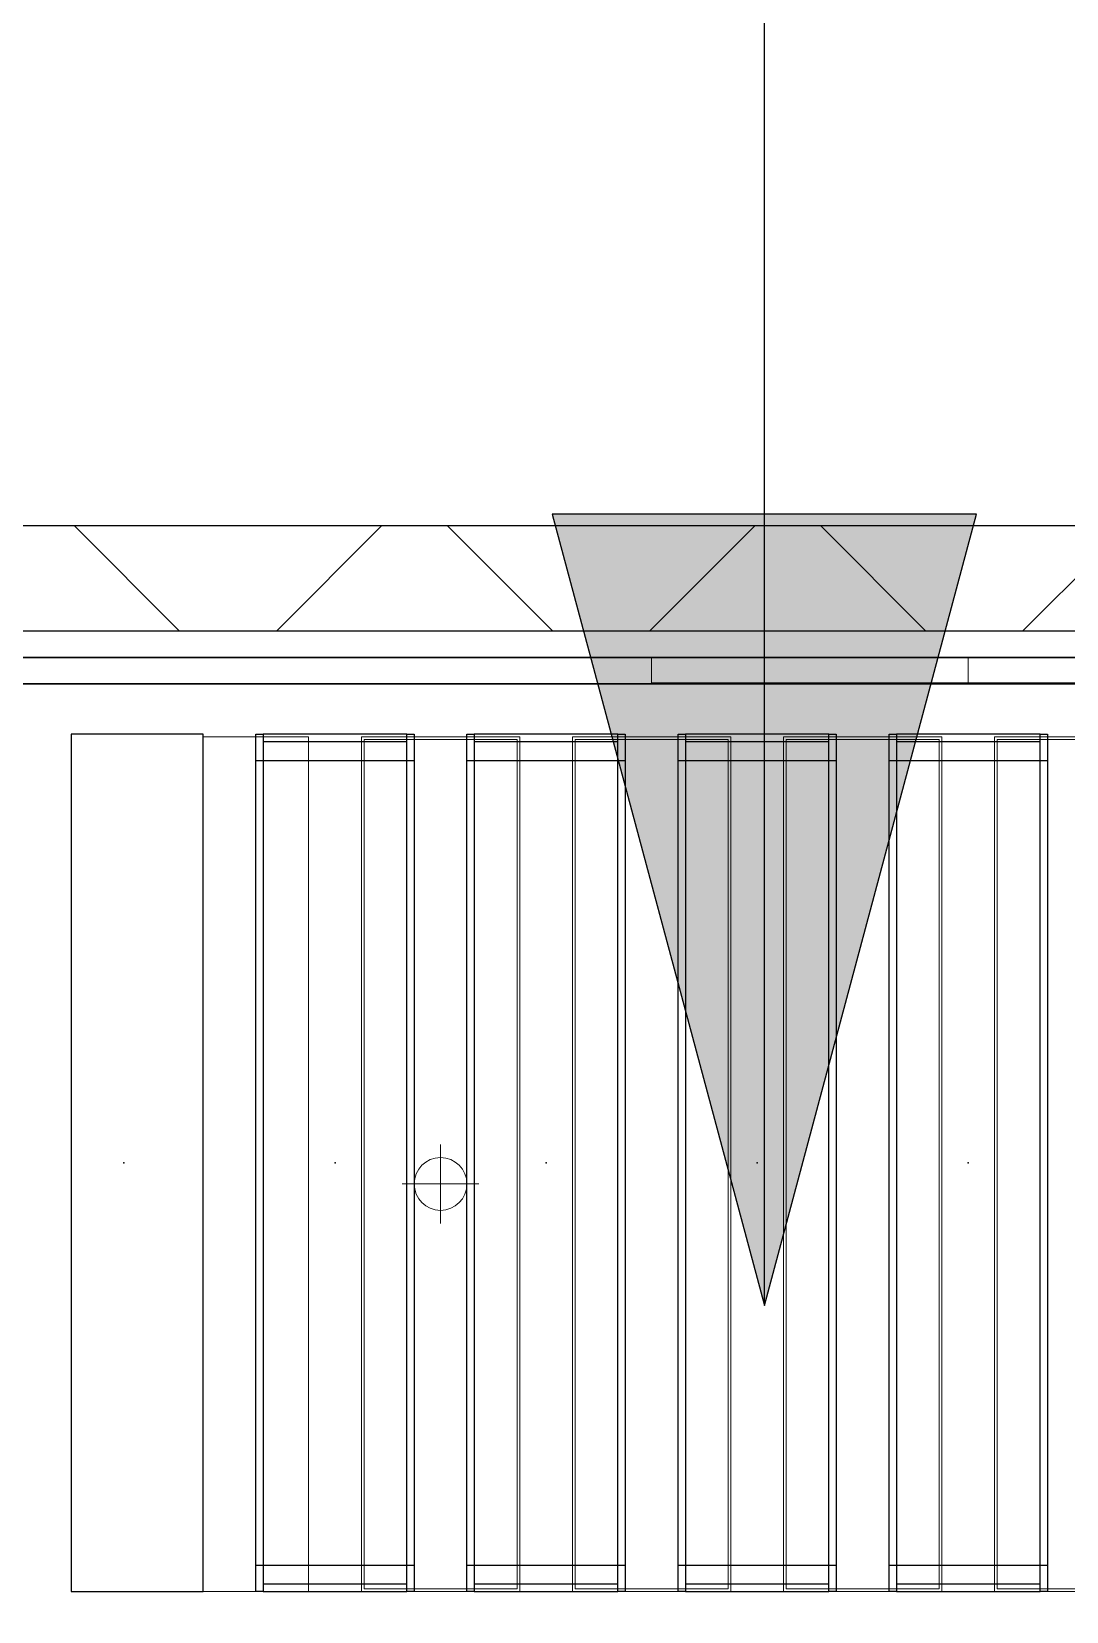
# Model space of a CAD drawing. Header units: millimetres. Extents: x 813027 to 1148939, y -931049 to -10.
# Drawn here: x 904365 to 906326, y -109598 to -106604 of the extents above; entities that cross this region are included whole.
import ezdxf

# ---------------------------------------------------------------- set-up
doc = ezdxf.new("R2010")
doc.units = ezdxf.units.MM
doc.layers.add('000 - WIPEOUT', color=250, linetype='Continuous')
doc.layers.add('A11_ALU.SOLID SHEET', color=7, linetype='Continuous')
for name, color, linetype, lineweight in [('A-ANNO-NOTE', 3, 'Continuous', 25), ('A-CLNG', 2, 'Continuous', 9), ('A-DETL-GENF', 2, 'Continuous', 9), ('A-GLAZ-CURT', 2, 'Continuous', 9), ('A-WALL-PATT', 1, 'Continuous', 25), ('E-LITE-EQPM', 2, 'Continuous', 9), ('I-WALL-E', 2, 'Continuous', 25), ('WALL-A', 3, 'Continuous', 25)]:
    doc.layers.add(name, color=color, linetype=linetype, lineweight=lineweight)

# ---------------------------------------------------------------- blocks, each defined once
blk = doc.blocks.new('LGF_DL_SAA_LowPower_DL1a - LGF_DL_SAA_LowPower_DL1a-10661083-4160 - LOWER PLATFORM LEVEL - REFLECTED CEILING GENERAL PLAN')
at = {"layer": 'A-DETL-GENF'}
for p, q in [((0, 75), (0, -75)), ((72.5, 0), (-72.5, 0))]:
    blk.add_line(p, q, dxfattribs=at)
blk.add_circle((0, 0), 50, dxfattribs=at)
blk = doc.blocks.new('DPA_CP_Metal Ceiling Panel - Vertical Panel with Gap-23421451-4160 - LOWER PLATFORM LEVEL - REFLECTED CEILING GENERAL PLAN')
at = {"layer": 'A-GLAZ-CURT'}
for p, q in [((914196.3, -107941.8), (914196.3, -109561.8)), ((914496.3, -107941.8), (914196.3, -107941.8)), ((914196.3, -109561.8), (914196.3, -107941.8)), ((914196.3, -107941.8), (914496.3, -107941.8)), ((914196.3, -107941.8), (914196.3, -109561.8)), ((914496.3, -107941.8), (914196.3, -107941.8)), ((914496.3, -107941.8), (914196.3, -107941.8)), ((914196.3, -107941.8), (914196.3, -109561.8)), ((914196.3, -109561.8), (914196.3, -107941.8)), ((914196.3, -107941.8), (914496.3, -107941.8)), ((914201.3, -109556.8), (914201.3, -107946.8)), ((914491.3, -107946.8), (914201.3, -107946.8)), ((914491.3, -107946.8), (914491.3, -109556.8)), ((914496.3, -107941.8), (914496.3, -109561.8)), ((914496.3, -107941.8), (914496.3, -109561.8)), ((914496.3, -109561.8), (914496.3, -107941.8)), ((914496.3, -109561.8), (914496.3, -107941.8)), ((914496.3, -107941.8), (914496.3, -109561.8)), ((914496.3, -109561.8), (914196.3, -109561.8)), ((914496.3, -109561.8), (914196.3, -109561.8)), ((914196.3, -109561.8), (914496.3, -109561.8)), ((914196.3, -109561.8), (914496.3, -109561.8)), ((914496.3, -109561.8), (914196.3, -109561.8)), ((914491.3, -109556.8), (914201.3, -109556.8))]:
    blk.add_line(p, q, dxfattribs=at)
blk = doc.blocks.new('PPLS-PP21_Custom Tile Pattern - Custom Tile Pattern-22523433-4160 - LOWER PLATFORM LEVEL - REFLECTED CEILING GENERAL PLAN')
at = {"layer": 'A-GLAZ-CURT'}
for p, q in [((-300, 50), (300, 50)), ((-300, 2), (-300, 50)), ((300, 50), (300, 2)), ((300, 2), (-300, 2)), ((-300, 0), (-300, 2)), ((-300, 2), (-230.4, 2)), ((-230.4, 0), (-300, 0)), ((-230.4, 2), (-230.4, 0)), ((-230.2, 2), (-230.2, 0)), ((-230.2, 0), (-229.3, 0)), ((-229.3, 2), (-229.3, 0)), ((-229.3, 0), (-228.1, 0)), ((-228.1, 2), (-228.1, 0)), ((-228.1, 0), (-223.3, 0)), ((-223.3, 2), (-223.3, 0)), ((-223.3, 0), (-218.9, 0)), ((-222.5, 2), (-222.5, 0)), ((-222.5, 0), (-218, 0)), ((-218.9, 2), (-218.9, 0)), ((-218.9, 0), (-214.8, 0)), ((-218, 2), (-218, 0)), ((-218, 0), (-213.4, 0)), ((-217.4, 2), (-217.4, 0)), ((-214.8, 2), (-214.8, 0)), ((-214.8, 0), (-211, 0)), ((-213.4, 2), (-213.4, 0)), ((-213.4, 0), (-208.9, 0)), ((-212.7, 2), (-212.7, 0)), ((-211, 2), (-211, 0)), ((-211, 0), (-207.6, 0)), ((-208.9, 2), (-208.9, 0)), ((-208.9, 0), (-204.6, 0)), ((-208.3, 2), (-208.3, 0)), ((-207.6, 2), (-207.6, 0)), ((-207.6, 0), (-206, 0)), ((-206, 0), (-206, 2)), ((-206, 2), (-201.5, 2)), ((-201.5, 0), (-206, 0)), ((-204.6, 2), (-204.6, 0)), ((-204.6, 0), (-200.6, 0)), ((-204.3, 2), (-204.3, 0)), ((-201.5, 2), (-201.5, 0)), ((-200.6, 2), (-200.6, 0)), ((-200.6, 0), (-197, 0)), ((-197, 2), (-197, 0)), ((-197, 0), (-193.8, 0)), ((-193.8, 2), (-193.8, 0)), ((-193.8, 0), (-191.2, 0)), ((-191.2, 2), (-191.2, 0)), ((-191.2, 0), (-189.2, 0)), ((-189.2, 2), (-189.2, 0)), ((-189.2, 0), (-187.9, 0)), ((-187.9, 2), (-187.9, 0)), ((-187.9, 0), (-187.3, 0)), ((-187.4, 2), (-187.4, 0)), ((-187.4, 0), (-186.4, 0)), ((-187.3, 2), (-187.3, 0)), ((-186.4, 2), (-186.4, 0)), ((-186.4, 0), (-185.3, 0)), ((-185.3, 2), (-185.3, 0)), ((-185.3, 0), (-184.2, 0)), ((-184.2, 2), (-184.2, 0)), ((-184.2, 0), (-183, 0)), ((-183, 2), (-183, 0)), ((-183, 0), (-181.7, 0)), ((-181.7, 2), (-181.7, 0)), ((-181.7, 0), (-180.5, 0)), ((-180.5, 2), (-180.5, 0)), ((-180.5, 0), (-179.1, 0)), ((-179.1, 2), (-179.1, 0)), ((-179.1, 0), (-177.8, 0)), ((-177.8, 2), (-177.8, 0)), ((-177.8, 0), (-176.4, 0)), ((-176.4, 2), (-176.4, 0)), ((-176.4, 0), (-175, 0)), ((-175, 2), (-175, 0)), ((-175, 0), (-173.5, 0)), ((-173.5, 2), (-173.5, 0)), ((-173.5, 0), (-172.1, 0)), ((-172.1, 2), (-172.1, 0)), ((-172.1, 0), (-171, 0)), ((-171, 0), (-171, 2)), ((-171, 0), (-170.4, 0)), ((-170.4, 0), (-170.4, 2)), ((-170.4, 2), (-156.5, 2)), ((-156.5, 0), (-170.4, 0)), ((-156.5, 2), (-156.5, 0)), ((-156.5, 0), (-156.2, 0)), ((-156.2, 2), (-156.2, 0)), ((-156.2, 0), (-155.6, 0)), ((-155.6, 2), (-155.6, 0)), ((-155.6, 0), (-154.8, 0)), ((-154.8, 2), (-154.8, 0)), ((-154.8, 0), (-153.8, 0)), ((-153.8, 2), (-153.8, 0)), ((-153.8, 0), (-152.6, 0)), ((-152.6, 2), (-152.6, 0)), ((-152.6, 0), (-151.2, 0)), ((-151.2, 2), (-151.2, 0)), ((-151.2, 0), (-149.6, 0)), ((-149.6, 2), (-149.6, 0)), ((-149.6, 0), (-147.8, 0)), ((-147.8, 2), (-147.8, 0)), ((-147.8, 0), (-145.8, 0)), ((-145.8, 2), (-145.8, 0)), ((-145.8, 0), (-143.7, 0)), ((-143.7, 2), (-143.7, 0)), ((-143.7, 0), (-141.4, 0)), ((-141.4, 2), (-141.4, 0)), ((-141.4, 0), (-138.9, 0)), ((-138.9, 2), (-138.9, 0)), ((-138.9, 0), (-137.9, 0)), ((-137.9, 2), (-137.9, 0)), ((-137.9, 0), (-136.9, 0)), ((-136.9, 2), (-136.9, 0)), ((-136.9, 0), (-136.1, 0)), ((-136.1, 2), (-136.1, 0)), ((-136.1, 0), (-135.3, 0)), ((-135.3, 2), (-135.3, 0)), ((-135.3, 0), (-134.7, 0)), ((-134.7, 2), (-134.7, 0)), ((-134.7, 0), (-134.2, 0)), ((-134.2, 2), (-134.2, 0)), ((-134.2, 0), (-133.8, 0)), ((-133.8, 2), (-133.8, 0)), ((-133.8, 0), (-133.5, 0)), ((-133.5, 2), (-133.5, 0)), ((-133.5, 2), (-133.5, 0)), ((-133.5, 0), (-133.3, 0)), ((-133.5, 0), (-131.1, 0)), ((-133.3, 2), (-133.3, 0)), ((-133.3, 2), (-133.3, 0)), ((-133.3, 0), (-133.2, 0)), ((-133.2, 2), (-133.2, 0)), ((-131.1, 2), (-131.1, 0)), ((-131.1, 0), (-128.4, 0)), ((-128.4, 2), (-128.4, 0)), ((-128.4, 0), (-125.6, 0)), ((-125.6, 2), (-125.6, 0)), ((-125.6, 0), (-122.7, 0)), ((-122.7, 2), (-122.7, 0)), ((-122.7, 0), (-119.6, 0)), ((-119.6, 2), (-119.6, 0)), ((-119.6, 0), (-116.3, 0)), ((-116.3, 2), (-116.3, 0)), ((-116.3, 0), (-113, 0)), ((-113, 2), (-113, 0)), ((-113, 0), (-109.5, 0)), ((-109.5, 2), (-109.5, 0)), ((-109.5, 0), (-106, 0)), ((-107.3, 0), (-107.3, 2)), ((-107.3, 2), (-74.5, 2)), ((-74.5, 0), (-107.3, 0)), ((-107, 2), (-107, 0)), ((-106, 2), (-106, 0)), ((-106, 0), (-102.4, 0)), ((-104.1, 2), (-104.1, 0)), ((-102.4, 2), (-102.4, 0)), ((-102.4, 0), (-98.7, 0)), ((-101.2, 2), (-101.2, 0)), ((-98.7, 2), (-98.7, 0)), ((-98.7, 0), (-95, 0)), ((-98.1, 2), (-98.1, 0)), ((-95.7, 2), (-95.7, 0)), ((-95, 2), (-95, 0)), ((-95, 0), (-91.9, 0)), ((-93.2, 2), (-93.2, 0)), ((-91.9, 2), (-91.9, 0)), ((-91.9, 0), (-88.9, 0)), ((-90.5, 2), (-90.5, 0)), ((-88.9, 2), (-88.9, 0)), ((-88.9, 0), (-85.9, 0)), ((-87.7, 2), (-87.7, 0)), ((-85.9, 2), (-85.9, 0)), ((-85.9, 0), (-82.9, 0)), ((-84.9, 2), (-84.9, 0)), ((-82.9, 2), (-82.9, 0)), ((-82.9, 0), (-79.9, 0)), ((-81.9, 2), (-81.9, 0)), ((-79.9, 2), (-79.9, 0)), ((-79.9, 0), (-77.1, 0)), ((-78.9, 2), (-78.9, 0)), ((-77.1, 2), (-77.1, 0)), ((-77.1, 0), (-74.4, 0)), ((-75.8, 2), (-75.8, 0)), ((-74.5, 2), (-74.5, 0)), ((-74.4, 2), (-74.4, 0)), ((-74.4, 0), (-71.8, 0)), ((-72.7, 2), (-72.7, 0)), ((-71.8, 2), (-71.8, 0)), ((-71.8, 0), (-69.4, 0)), ((-69.6, 2), (-69.6, 0)), ((-69.4, 2), (-69.4, 0)), ((-69.4, 0), (-67.2, 0)), ((-67.2, 2), (-67.2, 0)), ((-67.2, 0), (-65.2, 0)), ((-66.5, 2), (-66.5, 0)), ((-65.2, 2), (-65.2, 0)), ((-65.2, 0), (-63.4, 0)), ((-63.4, 2), (-63.4, 0)), ((-35.5, 2), (-35.5, 0)), ((-32.3, 0), (-32.3, 2)), ((-32.3, 2), (-22.8, 2)), ((-22.8, 0), (-32.3, 0)), ((-22.8, 2), (-22.8, 0)), ((-10, 0), (10, 0)), ((10, 0), (-10, 0)), ((-9, 0), (-9, 2)), ((-9, 2), (9, 2)), ((9, 0), (-9, 0)), ((9, 2), (9, 0)), ((22.8, 0), (22.8, 2)), ((22.8, 2), (32.3, 2)), ((32.3, 0), (22.8, 0)), ((32.3, 2), (32.3, 0)), ((35.5, 2), (35.5, 0)), ((63.4, 2), (63.4, 0)), ((63.4, 0), (65.2, 0)), ((65.2, 2), (65.2, 0)), ((65.2, 0), (67.2, 0)), ((66.5, 2), (66.5, 0)), ((67.2, 2), (67.2, 0)), ((67.2, 0), (69.4, 0)), ((69.4, 2), (69.4, 0)), ((69.4, 0), (71.8, 0)), ((69.6, 2), (69.6, 0)), ((71.8, 2), (71.8, 0)), ((71.8, 0), (74.4, 0)), ((72.7, 2), (72.7, 0)), ((74.4, 2), (74.4, 0)), ((74.4, 0), (77.1, 0)), ((74.5, 0), (74.5, 2)), ((74.5, 2), (107.3, 2)), ((107.3, 0), (74.5, 0)), ((75.8, 2), (75.8, 0)), ((77.1, 2), (77.1, 0)), ((77.1, 0), (79.9, 0)), ((78.9, 2), (78.9, 0)), ((79.9, 2), (79.9, 0)), ((79.9, 0), (82.9, 0)), ((81.9, 2), (81.9, 0)), ((82.9, 2), (82.9, 0)), ((82.9, 0), (85.9, 0)), ((84.9, 2), (84.9, 0)), ((85.9, 2), (85.9, 0)), ((85.9, 0), (88.9, 0)), ((87.7, 2), (87.7, 0)), ((88.9, 2), (88.9, 0)), ((88.9, 0), (91.9, 0)), ((90.5, 2), (90.5, 0)), ((91.9, 2), (91.9, 0)), ((91.9, 0), (95, 0)), ((93.2, 2), (93.2, 0)), ((95, 2), (95, 0)), ((95, 0), (98.7, 0)), ((95.7, 2), (95.7, 0)), ((98.1, 2), (98.1, 0)), ((98.7, 2), (98.7, 0)), ((98.7, 0), (102.4, 0)), ((101.2, 2), (101.2, 0)), ((102.4, 2), (102.4, 0)), ((102.4, 0), (106, 0)), ((104.1, 2), (104.1, 0)), ((106, 2), (106, 0)), ((106, 0), (109.5, 0)), ((107, 2), (107, 0)), ((107.3, 2), (107.3, 0)), ((109.5, 2), (109.5, 0)), ((109.5, 0), (113, 0)), ((113, 2), (113, 0)), ((113, 0), (116.3, 0)), ((116.3, 2), (116.3, 0)), ((116.3, 0), (119.6, 0)), ((119.6, 2), (119.6, 0)), ((119.6, 0), (122.7, 0)), ((122.7, 2), (122.7, 0)), ((122.7, 0), (125.6, 0)), ((125.6, 2), (125.6, 0)), ((125.6, 0), (128.4, 0)), ((128.4, 2), (128.4, 0)), ((128.4, 0), (131.1, 0)), ((131.1, 2), (131.1, 0)), ((131.1, 0), (133.5, 0)), ((133.2, 2), (133.2, 0)), ((133.2, 0), (133.3, 0)), ((133.3, 2), (133.3, 0)), ((133.3, 2), (133.3, 0)), ((133.3, 0), (133.5, 0)), ((133.5, 2), (133.5, 0)), ((133.5, 2), (133.5, 0)), ((133.5, 0), (133.8, 0)), ((133.8, 2), (133.8, 0)), ((133.8, 0), (134.2, 0)), ((134.2, 2), (134.2, 0)), ((134.2, 0), (134.7, 0)), ((134.7, 2), (134.7, 0)), ((134.7, 0), (135.3, 0)), ((135.3, 2), (135.3, 0)), ((135.3, 0), (136.1, 0)), ((136.1, 2), (136.1, 0)), ((136.1, 0), (136.9, 0)), ((136.9, 2), (136.9, 0)), ((136.9, 0), (137.9, 0)), ((137.9, 2), (137.9, 0)), ((137.9, 0), (138.9, 0)), ((138.9, 2), (138.9, 0)), ((138.9, 0), (141.4, 0)), ((141.4, 2), (141.4, 0)), ((141.4, 0), (143.7, 0)), ((143.7, 2), (143.7, 0)), ((143.7, 0), (145.8, 0)), ((145.8, 2), (145.8, 0)), ((145.8, 0), (147.8, 0)), ((147.8, 2), (147.8, 0)), ((147.8, 0), (149.6, 0)), ((149.6, 2), (149.6, 0)), ((149.6, 0), (151.2, 0)), ((151.2, 2), (151.2, 0)), ((151.2, 0), (152.6, 0)), ((152.6, 2), (152.6, 0)), ((152.6, 0), (153.8, 0)), ((153.8, 2), (153.8, 0)), ((153.8, 0), (154.8, 0)), ((154.8, 2), (154.8, 0)), ((154.8, 0), (155.6, 0)), ((155.6, 2), (155.6, 0)), ((155.6, 0), (156.2, 0)), ((156.2, 2), (156.2, 0)), ((156.2, 0), (156.5, 0)), ((156.5, 0), (156.5, 2)), ((156.5, 2), (170.4, 2)), ((170.4, 0), (156.5, 0)), ((170.4, 2), (170.4, 0)), ((170.4, 0), (171, 0)), ((171, 0), (171, 2)), ((171, 0), (172.1, 0)), ((172.1, 2), (172.1, 0)), ((172.1, 0), (173.5, 0)), ((173.5, 2), (173.5, 0)), ((173.5, 0), (175, 0)), ((175, 2), (175, 0)), ((175, 0), (176.4, 0)), ((176.4, 2), (176.4, 0)), ((176.4, 0), (177.8, 0)), ((177.8, 2), (177.8, 0)), ((177.8, 0), (179.1, 0)), ((179.1, 2), (179.1, 0)), ((179.1, 0), (180.5, 0)), ((180.5, 2), (180.5, 0)), ((180.5, 0), (181.7, 0)), ((181.7, 2), (181.7, 0)), ((181.7, 0), (183, 0)), ((183, 2), (183, 0)), ((183, 0), (184.2, 0)), ((184.2, 2), (184.2, 0)), ((184.2, 0), (185.3, 0)), ((185.3, 2), (185.3, 0)), ((185.3, 0), (186.4, 0)), ((186.4, 2), (186.4, 0)), ((186.4, 0), (187.4, 0)), ((187.3, 2), (187.3, 0)), ((187.3, 0), (187.9, 0)), ((187.4, 2), (187.4, 0)), ((187.9, 2), (187.9, 0)), ((187.9, 0), (189.2, 0)), ((189.2, 2), (189.2, 0)), ((189.2, 0), (191.2, 0)), ((191.2, 2), (191.2, 0)), ((191.2, 0), (193.8, 0)), ((193.8, 2), (193.8, 0)), ((193.8, 0), (197, 0)), ((197, 2), (197, 0)), ((197, 0), (200.6, 0)), ((200.6, 2), (200.6, 0)), ((200.6, 0), (204.6, 0)), ((201.5, 0), (201.5, 2)), ((201.5, 2), (206, 2)), ((206, 0), (201.5, 0)), ((204.3, 2), (204.3, 0)), ((204.6, 2), (204.6, 0)), ((204.6, 0), (208.9, 0)), ((206, 2), (206, 0)), ((206, 0), (207.6, 0)), ((207.6, 2), (207.6, 0)), ((207.6, 0), (211, 0)), ((208.3, 2), (208.3, 0)), ((208.9, 2), (208.9, 0)), ((208.9, 0), (213.4, 0)), ((211, 2), (211, 0)), ((211, 0), (214.8, 0)), ((212.7, 2), (212.7, 0)), ((213.4, 2), (213.4, 0)), ((213.4, 0), (218, 0)), ((214.8, 2), (214.8, 0)), ((214.8, 0), (218.9, 0)), ((217.4, 2), (217.4, 0)), ((218, 2), (218, 0)), ((218, 0), (222.5, 0)), ((218.9, 2), (218.9, 0)), ((218.9, 0), (223.3, 0)), ((222.5, 2), (222.5, 0)), ((223.3, 2), (223.3, 0)), ((223.3, 0), (228.1, 0)), ((228.1, 2), (228.1, 0)), ((228.1, 0), (229.3, 0)), ((229.3, 2), (229.3, 0)), ((229.3, 0), (230.2, 0)), ((230.2, 2), (230.2, 0)), ((230.4, 0), (230.4, 2)), ((230.4, 2), (300, 2)), ((300, 0), (230.4, 0)), ((300, 2), (300, 0))]:
    blk.add_line(p, q, dxfattribs=at)
for points, knots in [([(-74.5, 0), (-72.4, 0), (-63.8, 0), (-48.4, 0), (-36.5, 0), (-32.3, 0)], [33.057531, 33.057531, 33.057531, 33.057531, 40.784289, 62.793565, 77.748067, 77.748067, 77.748067, 77.748067]), ([(-35.5, 0), (-35.6, 0), (-36.1, 0), (-29.7, 0), (-22.1, 0), (-14, 0), (-10.5, 0), (-9, 0)], [0, 0, 0, 0, 2.896439, 8.596022, 15.081878, 26.744535, 36.912071, 36.912071, 36.912071, 36.912071]), ([(-22.8, 0), (-23.8, 0), (-27.1, 0), (-31.2, 0), (-34.7, 0), (-35.3, 0), (-35.5, 0)], [143.109362, 143.109362, 143.109362, 143.109362, 147.530666, 157.225744, 158.961676, 159.492878, 159.492878, 159.492878, 159.492878]), ([(9, 0), (10.5, 0), (14, 0), (22.1, 0), (29.7, 0), (36.1, 0), (35.6, 0), (35.5, 0)], [42.834368, 42.834368, 42.834368, 42.834368, 53.001904, 64.664561, 71.150417, 76.85, 79.746439, 79.746439, 79.746439, 79.746439]), ([(35.5, 0), (35.3, 0), (34.7, 0), (31.2, 0), (27.1, 0), (23.8, 0), (22.8, 0)], [79.746439, 79.746439, 79.746439, 79.746439, 80.277641, 82.013573, 91.708651, 96.129955, 96.129955, 96.129955, 96.129955]), ([(32.3, 0), (36.5, 0), (48.4, 0), (63.8, 0), (72.4, 0), (74.5, 0)], [28.279951, 28.279951, 28.279951, 28.279951, 43.234453, 65.243729, 72.970487, 72.970487, 72.970487, 72.970487])]:
    blk.add_open_spline(points, degree=3, knots=knots, dxfattribs=at)
blk = doc.blocks.new('PPLS-PP21_Custom Tile Pattern - Custom Tile Pattern-V37-4160 - LOWER PLATFORM LEVEL - REFLECTED CEILING GENERAL PLAN')
at = {"layer": 'A-GLAZ-CURT'}
h = blk.add_hatch(dxfattribs=at)
h.set_pattern_fill('FP_40', color=256, style=0, pattern_type=2)
h.set_pattern_definition([(45, (-906446.3, 107841.8), (-530.3301, 530.3301), []), (135, (-906446.3, 107841.8), (-530.3301, -530.3301), [])])
h.paths.add_polyline_path([(300, 2), (300, 50), (-300, 50), (-300, 2), (-116.8, 2)])
for p, q in [((-300, 50), (300, 50)), ((-300, 2), (-300, 50)), ((300, 50), (300, 2)), ((300, 2), (-300, 2)), ((-300, 0), (-300, 2)), ((-300, 2), (-230.4, 2)), ((-230.4, 0), (-300, 0)), ((-230.4, 2), (-230.4, 0)), ((-230.2, 2), (-230.2, 0)), ((-230.2, 0), (-229.3, 0)), ((-229.3, 2), (-229.3, 0)), ((-229.3, 0), (-228.1, 0)), ((-228.1, 2), (-228.1, 0)), ((-228.1, 0), (-223.3, 0)), ((-223.3, 2), (-223.3, 0)), ((-223.3, 0), (-218.9, 0)), ((-222.5, 2), (-222.5, 0)), ((-222.5, 0), (-218, 0)), ((-218.9, 2), (-218.9, 0)), ((-218.9, 0), (-214.8, 0)), ((-218, 2), (-218, 0)), ((-218, 0), (-213.4, 0)), ((-217.4, 2), (-217.4, 0)), ((-214.8, 2), (-214.8, 0)), ((-214.8, 0), (-211, 0)), ((-213.4, 2), (-213.4, 0)), ((-213.4, 0), (-208.9, 0)), ((-212.7, 2), (-212.7, 0)), ((-211, 2), (-211, 0)), ((-211, 0), (-207.6, 0)), ((-208.9, 2), (-208.9, 0)), ((-208.9, 0), (-204.6, 0)), ((-208.3, 2), (-208.3, 0)), ((-207.6, 2), (-207.6, 0)), ((-207.6, 0), (-206, 0)), ((-206, 0), (-206, 2)), ((-206, 2), (-201.5, 2)), ((-201.5, 0), (-206, 0)), ((-204.6, 2), (-204.6, 0)), ((-204.6, 0), (-200.6, 0)), ((-204.3, 2), (-204.3, 0)), ((-201.5, 2), (-201.5, 0)), ((-200.6, 2), (-200.6, 0)), ((-200.6, 0), (-197, 0)), ((-197, 2), (-197, 0)), ((-197, 0), (-193.8, 0)), ((-193.8, 2), (-193.8, 0)), ((-193.8, 0), (-191.2, 0)), ((-191.2, 2), (-191.2, 0)), ((-191.2, 0), (-189.2, 0)), ((-189.2, 2), (-189.2, 0)), ((-189.2, 0), (-187.9, 0)), ((-187.9, 2), (-187.9, 0)), ((-187.9, 0), (-187.3, 0)), ((-187.4, 2), (-187.4, 0)), ((-187.4, 0), (-186.4, 0)), ((-187.3, 2), (-187.3, 0)), ((-186.4, 2), (-186.4, 0)), ((-186.4, 0), (-185.3, 0)), ((-185.3, 2), (-185.3, 0)), ((-185.3, 0), (-184.2, 0)), ((-184.2, 2), (-184.2, 0)), ((-184.2, 0), (-183, 0)), ((-183, 2), (-183, 0)), ((-183, 0), (-181.7, 0)), ((-181.7, 2), (-181.7, 0)), ((-181.7, 0), (-180.5, 0)), ((-180.5, 2), (-180.5, 0)), ((-180.5, 0), (-179.1, 0)), ((-179.1, 2), (-179.1, 0)), ((-179.1, 0), (-177.8, 0)), ((-177.8, 2), (-177.8, 0)), ((-177.8, 0), (-176.4, 0)), ((-176.4, 2), (-176.4, 0)), ((-176.4, 0), (-175, 0)), ((-175, 2), (-175, 0)), ((-175, 0), (-173.5, 0)), ((-173.5, 2), (-173.5, 0)), ((-173.5, 0), (-172.1, 0)), ((-172.1, 2), (-172.1, 0)), ((-172.1, 0), (-171, 0)), ((-171, 0), (-171, 2)), ((-171, 0), (-170.4, 0)), ((-170.4, 0), (-170.4, 2)), ((-170.4, 2), (-156.5, 2)), ((-156.5, 0), (-170.4, 0)), ((-156.5, 2), (-156.5, 0)), ((-156.5, 0), (-156.2, 0)), ((-156.2, 2), (-156.2, 0)), ((-156.2, 0), (-155.6, 0)), ((-155.6, 2), (-155.6, 0)), ((-155.6, 0), (-154.8, 0)), ((-154.8, 2), (-154.8, 0)), ((-154.8, 0), (-153.8, 0)), ((-153.8, 2), (-153.8, 0)), ((-153.8, 0), (-152.6, 0)), ((-152.6, 2), (-152.6, 0)), ((-152.6, 0), (-151.2, 0)), ((-151.2, 2), (-151.2, 0)), ((-151.2, 0), (-149.6, 0)), ((-149.6, 2), (-149.6, 0)), ((-149.6, 0), (-147.8, 0)), ((-147.8, 2), (-147.8, 0)), ((-147.8, 0), (-145.8, 0)), ((-145.8, 2), (-145.8, 0)), ((-145.8, 0), (-143.7, 0)), ((-143.7, 2), (-143.7, 0)), ((-143.7, 0), (-141.4, 0)), ((-141.4, 2), (-141.4, 0)), ((-141.4, 0), (-138.9, 0)), ((-138.9, 2), (-138.9, 0)), ((-138.9, 0), (-137.9, 0)), ((-137.9, 2), (-137.9, 0)), ((-137.9, 0), (-136.9, 0)), ((-136.9, 2), (-136.9, 0)), ((-136.9, 0), (-136.1, 0)), ((-136.1, 2), (-136.1, 0)), ((-136.1, 0), (-135.3, 0)), ((-135.3, 2), (-135.3, 0)), ((-135.3, 0), (-134.7, 0)), ((-134.7, 2), (-134.7, 0)), ((-134.7, 0), (-134.2, 0)), ((-134.2, 2), (-134.2, 0)), ((-134.2, 0), (-133.8, 0)), ((-133.8, 2), (-133.8, 0)), ((-133.8, 0), (-133.5, 0)), ((-133.5, 2), (-133.5, 0)), ((-133.5, 2), (-133.5, 0)), ((-133.5, 0), (-133.3, 0)), ((-133.5, 0), (-131.1, 0)), ((-133.3, 2), (-133.3, 0)), ((-133.3, 2), (-133.3, 0)), ((-133.3, 0), (-133.2, 0)), ((-133.2, 2), (-133.2, 0)), ((-131.1, 2), (-131.1, 0)), ((-131.1, 0), (-128.4, 0)), ((-128.4, 2), (-128.4, 0)), ((-128.4, 0), (-125.6, 0)), ((-125.6, 2), (-125.6, 0)), ((-125.6, 0), (-122.7, 0)), ((-122.7, 2), (-122.7, 0)), ((-122.7, 0), (-119.6, 0)), ((-119.6, 2), (-119.6, 0)), ((-119.6, 0), (-116.3, 0)), ((-116.3, 2), (-116.3, 0)), ((-116.3, 0), (-113, 0)), ((-113, 2), (-113, 0)), ((-113, 0), (-109.5, 0)), ((-109.5, 2), (-109.5, 0)), ((-109.5, 0), (-106, 0)), ((-107.3, 0), (-107.3, 2)), ((-107.3, 2), (-74.5, 2)), ((-74.5, 0), (-107.3, 0)), ((-107, 2), (-107, 0)), ((-106, 2), (-106, 0)), ((-106, 0), (-102.4, 0)), ((-104.1, 2), (-104.1, 0)), ((-102.4, 2), (-102.4, 0)), ((-102.4, 0), (-98.7, 0)), ((-101.2, 2), (-101.2, 0)), ((-98.7, 2), (-98.7, 0)), ((-98.7, 0), (-95, 0)), ((-98.1, 2), (-98.1, 0)), ((-95.7, 2), (-95.7, 0)), ((-95, 2), (-95, 0)), ((-95, 0), (-91.9, 0)), ((-93.2, 2), (-93.2, 0)), ((-91.9, 2), (-91.9, 0)), ((-91.9, 0), (-88.9, 0)), ((-90.5, 2), (-90.5, 0)), ((-88.9, 2), (-88.9, 0)), ((-88.9, 0), (-85.9, 0)), ((-87.7, 2), (-87.7, 0)), ((-85.9, 2), (-85.9, 0)), ((-85.9, 0), (-82.9, 0)), ((-84.9, 2), (-84.9, 0)), ((-82.9, 2), (-82.9, 0)), ((-82.9, 0), (-79.9, 0)), ((-81.9, 2), (-81.9, 0)), ((-79.9, 2), (-79.9, 0)), ((-79.9, 0), (-77.1, 0)), ((-78.9, 2), (-78.9, 0)), ((-77.1, 2), (-77.1, 0)), ((-77.1, 0), (-74.4, 0)), ((-75.8, 2), (-75.8, 0)), ((-74.5, 2), (-74.5, 0)), ((-74.4, 2), (-74.4, 0)), ((-74.4, 0), (-71.8, 0)), ((-72.7, 2), (-72.7, 0)), ((-71.8, 2), (-71.8, 0)), ((-71.8, 0), (-69.4, 0)), ((-69.6, 2), (-69.6, 0)), ((-69.4, 2), (-69.4, 0)), ((-69.4, 0), (-67.2, 0)), ((-67.2, 2), (-67.2, 0)), ((-67.2, 0), (-65.2, 0)), ((-66.5, 2), (-66.5, 0)), ((-65.2, 2), (-65.2, 0)), ((-65.2, 0), (-63.4, 0)), ((-63.4, 2), (-63.4, 0)), ((-35.5, 2), (-35.5, 0)), ((-32.3, 0), (-32.3, 2)), ((-32.3, 2), (-22.8, 2)), ((-22.8, 0), (-32.3, 0)), ((-22.8, 2), (-22.8, 0)), ((-10, 0), (10, 0)), ((10, 0), (-10, 0)), ((-9, 0), (-9, 2)), ((-9, 2), (9, 2)), ((9, 0), (-9, 0)), ((9, 2), (9, 0)), ((22.8, 0), (22.8, 2)), ((22.8, 2), (32.3, 2)), ((32.3, 0), (22.8, 0)), ((32.3, 2), (32.3, 0)), ((35.5, 2), (35.5, 0)), ((63.4, 2), (63.4, 0)), ((63.4, 0), (65.2, 0)), ((65.2, 2), (65.2, 0)), ((65.2, 0), (67.2, 0)), ((66.5, 2), (66.5, 0)), ((67.2, 2), (67.2, 0)), ((67.2, 0), (69.4, 0)), ((69.4, 2), (69.4, 0)), ((69.4, 0), (71.8, 0)), ((69.6, 2), (69.6, 0)), ((71.8, 2), (71.8, 0)), ((71.8, 0), (74.4, 0)), ((72.7, 2), (72.7, 0)), ((74.4, 2), (74.4, 0)), ((74.4, 0), (77.1, 0)), ((74.5, 0), (74.5, 2)), ((74.5, 2), (107.3, 2)), ((107.3, 0), (74.5, 0)), ((75.8, 2), (75.8, 0)), ((77.1, 2), (77.1, 0)), ((77.1, 0), (79.9, 0)), ((78.9, 2), (78.9, 0)), ((79.9, 2), (79.9, 0)), ((79.9, 0), (82.9, 0)), ((81.9, 2), (81.9, 0)), ((82.9, 2), (82.9, 0)), ((82.9, 0), (85.9, 0)), ((84.9, 2), (84.9, 0)), ((85.9, 2), (85.9, 0)), ((85.9, 0), (88.9, 0)), ((87.7, 2), (87.7, 0)), ((88.9, 2), (88.9, 0)), ((88.9, 0), (91.9, 0)), ((90.5, 2), (90.5, 0)), ((91.9, 2), (91.9, 0)), ((91.9, 0), (95, 0)), ((93.2, 2), (93.2, 0)), ((95, 2), (95, 0)), ((95, 0), (98.7, 0)), ((95.7, 2), (95.7, 0)), ((98.1, 2), (98.1, 0)), ((98.7, 2), (98.7, 0)), ((98.7, 0), (102.4, 0)), ((101.2, 2), (101.2, 0)), ((102.4, 2), (102.4, 0)), ((102.4, 0), (106, 0)), ((104.1, 2), (104.1, 0)), ((106, 2), (106, 0)), ((106, 0), (109.5, 0)), ((107, 2), (107, 0)), ((107.3, 2), (107.3, 0)), ((109.5, 2), (109.5, 0)), ((109.5, 0), (113, 0)), ((113, 2), (113, 0)), ((113, 0), (116.3, 0)), ((116.3, 2), (116.3, 0)), ((116.3, 0), (119.6, 0)), ((119.6, 2), (119.6, 0)), ((119.6, 0), (122.7, 0)), ((122.7, 2), (122.7, 0)), ((122.7, 0), (125.6, 0)), ((125.6, 2), (125.6, 0)), ((125.6, 0), (128.4, 0)), ((128.4, 2), (128.4, 0)), ((128.4, 0), (131.1, 0)), ((131.1, 2), (131.1, 0)), ((131.1, 0), (133.5, 0)), ((133.2, 2), (133.2, 0)), ((133.2, 0), (133.3, 0)), ((133.3, 2), (133.3, 0)), ((133.3, 2), (133.3, 0)), ((133.3, 0), (133.5, 0)), ((133.5, 2), (133.5, 0)), ((133.5, 2), (133.5, 0)), ((133.5, 0), (133.8, 0)), ((133.8, 2), (133.8, 0)), ((133.8, 0), (134.2, 0)), ((134.2, 2), (134.2, 0)), ((134.2, 0), (134.7, 0)), ((134.7, 2), (134.7, 0)), ((134.7, 0), (135.3, 0)), ((135.3, 2), (135.3, 0)), ((135.3, 0), (136.1, 0)), ((136.1, 2), (136.1, 0)), ((136.1, 0), (136.9, 0)), ((136.9, 2), (136.9, 0)), ((136.9, 0), (137.9, 0)), ((137.9, 2), (137.9, 0)), ((137.9, 0), (138.9, 0)), ((138.9, 2), (138.9, 0)), ((138.9, 0), (141.4, 0)), ((141.4, 2), (141.4, 0)), ((141.4, 0), (143.7, 0)), ((143.7, 2), (143.7, 0)), ((143.7, 0), (145.8, 0)), ((145.8, 2), (145.8, 0)), ((145.8, 0), (147.8, 0)), ((147.8, 2), (147.8, 0)), ((147.8, 0), (149.6, 0)), ((149.6, 2), (149.6, 0)), ((149.6, 0), (151.2, 0)), ((151.2, 2), (151.2, 0)), ((151.2, 0), (152.6, 0)), ((152.6, 2), (152.6, 0)), ((152.6, 0), (153.8, 0)), ((153.8, 2), (153.8, 0)), ((153.8, 0), (154.8, 0)), ((154.8, 2), (154.8, 0)), ((154.8, 0), (155.6, 0)), ((155.6, 2), (155.6, 0)), ((155.6, 0), (156.2, 0)), ((156.2, 2), (156.2, 0)), ((156.2, 0), (156.5, 0)), ((156.5, 0), (156.5, 2)), ((156.5, 2), (170.4, 2)), ((170.4, 0), (156.5, 0)), ((170.4, 2), (170.4, 0)), ((170.4, 0), (171, 0)), ((171, 0), (171, 2)), ((171, 0), (172.1, 0)), ((172.1, 2), (172.1, 0)), ((172.1, 0), (173.5, 0)), ((173.5, 2), (173.5, 0)), ((173.5, 0), (175, 0)), ((175, 2), (175, 0)), ((175, 0), (176.4, 0)), ((176.4, 2), (176.4, 0)), ((176.4, 0), (177.8, 0)), ((177.8, 2), (177.8, 0)), ((177.8, 0), (179.1, 0)), ((179.1, 2), (179.1, 0)), ((179.1, 0), (180.5, 0)), ((180.5, 2), (180.5, 0)), ((180.5, 0), (181.7, 0)), ((181.7, 2), (181.7, 0)), ((181.7, 0), (183, 0)), ((183, 2), (183, 0)), ((183, 0), (184.2, 0)), ((184.2, 2), (184.2, 0)), ((184.2, 0), (185.3, 0)), ((185.3, 2), (185.3, 0)), ((185.3, 0), (186.4, 0)), ((186.4, 2), (186.4, 0)), ((186.4, 0), (187.4, 0)), ((187.3, 2), (187.3, 0)), ((187.3, 0), (187.9, 0)), ((187.4, 2), (187.4, 0)), ((187.9, 2), (187.9, 0)), ((187.9, 0), (189.2, 0)), ((189.2, 2), (189.2, 0)), ((189.2, 0), (191.2, 0)), ((191.2, 2), (191.2, 0)), ((191.2, 0), (193.8, 0)), ((193.8, 2), (193.8, 0)), ((193.8, 0), (197, 0)), ((197, 2), (197, 0)), ((197, 0), (200.6, 0)), ((200.6, 2), (200.6, 0)), ((200.6, 0), (204.6, 0)), ((201.5, 0), (201.5, 2)), ((201.5, 2), (206, 2)), ((206, 0), (201.5, 0)), ((204.3, 2), (204.3, 0)), ((204.6, 2), (204.6, 0)), ((204.6, 0), (208.9, 0)), ((206, 2), (206, 0)), ((206, 0), (207.6, 0)), ((207.6, 2), (207.6, 0)), ((207.6, 0), (211, 0)), ((208.3, 2), (208.3, 0)), ((208.9, 2), (208.9, 0)), ((208.9, 0), (213.4, 0)), ((211, 2), (211, 0)), ((211, 0), (214.8, 0)), ((212.7, 2), (212.7, 0)), ((213.4, 2), (213.4, 0)), ((213.4, 0), (218, 0)), ((214.8, 2), (214.8, 0)), ((214.8, 0), (218.9, 0)), ((217.4, 2), (217.4, 0)), ((218, 2), (218, 0)), ((218, 0), (222.5, 0)), ((218.9, 2), (218.9, 0)), ((218.9, 0), (223.3, 0)), ((222.5, 2), (222.5, 0)), ((223.3, 2), (223.3, 0)), ((223.3, 0), (228.1, 0)), ((228.1, 2), (228.1, 0)), ((228.1, 0), (229.3, 0)), ((229.3, 2), (229.3, 0)), ((229.3, 0), (230.2, 0)), ((230.2, 2), (230.2, 0)), ((230.4, 0), (230.4, 2)), ((230.4, 2), (300, 2)), ((300, 0), (230.4, 0)), ((300, 2), (300, 0))]:
    blk.add_line(p, q, dxfattribs=at)
for points, knots in [([(-74.5, 0), (-72.4, 0), (-63.8, 0), (-48.4, 0), (-36.5, 0), (-32.3, 0)], [33.057531, 33.057531, 33.057531, 33.057531, 40.784289, 62.793565, 77.748067, 77.748067, 77.748067, 77.748067]), ([(-35.5, 0), (-35.6, 0), (-36.1, 0), (-29.7, 0), (-22.1, 0), (-14, 0), (-10.5, 0), (-9, 0)], [0, 0, 0, 0, 2.896439, 8.596022, 15.081878, 26.744535, 36.912071, 36.912071, 36.912071, 36.912071]), ([(-22.8, 0), (-23.8, 0), (-27.1, 0), (-31.2, 0), (-34.7, 0), (-35.3, 0), (-35.5, 0)], [143.109362, 143.109362, 143.109362, 143.109362, 147.530666, 157.225744, 158.961676, 159.492878, 159.492878, 159.492878, 159.492878]), ([(9, 0), (10.5, 0), (14, 0), (22.1, 0), (29.7, 0), (36.1, 0), (35.6, 0), (35.5, 0)], [42.834368, 42.834368, 42.834368, 42.834368, 53.001904, 64.664561, 71.150417, 76.85, 79.746439, 79.746439, 79.746439, 79.746439]), ([(35.5, 0), (35.3, 0), (34.7, 0), (31.2, 0), (27.1, 0), (23.8, 0), (22.8, 0)], [79.746439, 79.746439, 79.746439, 79.746439, 80.277641, 82.013573, 91.708651, 96.129955, 96.129955, 96.129955, 96.129955]), ([(32.3, 0), (36.5, 0), (48.4, 0), (63.8, 0), (72.4, 0), (74.5, 0)], [28.279951, 28.279951, 28.279951, 28.279951, 43.234453, 65.243729, 72.970487, 72.970487, 72.970487, 72.970487])]:
    blk.add_open_spline(points, degree=3, knots=knots, dxfattribs=at)
blk = doc.blocks.new('C-2-PP21-AR-4160-01-B_20250829-084021_EXCL')
at = {"layer": 'A-CLNG'}
for p, q in [((-142650, -2600), (-142650, -4220)), ((-142200, -2600), (-142650, -2600)), ((-142650, -2600), (-142200, -2600)), ((-142650, -4220), (-142650, -2600)), ((-142200, -4220), (-142200, -2600)), ((-142200, -2600), (-142200, -4220)), ((-142650, -4220), (-142200, -4220)), ((-142200, -4220), (-142650, -4220))]:
    blk.add_line(p, q, dxfattribs=at)
at = {"layer": 'A-GLAZ-CURT'}
for name, p in [('PPLS-PP21_Custom Tile Pattern - Custom Tile Pattern-22523433-4160 - LOWER PLATFORM LEVEL - REFLECTED CEILING GENERAL PLAN', (-141250, -2500)), ('PPLS-PP21_Custom Tile Pattern - Custom Tile Pattern-V37-4160 - LOWER PLATFORM LEVEL - REFLECTED CEILING GENERAL PLAN', (-140650, -2500)), ('DPA_CP_Metal Ceiling Panel - Vertical Panel with Gap-23421451-4160 - LOWER PLATFORM LEVEL - REFLECTED CEILING GENERAL PLAN', (-1056296.3, 105341.8)), ('DPA_CP_Metal Ceiling Panel - Vertical Panel with Gap-23421451-4160 - LOWER PLATFORM LEVEL - REFLECTED CEILING GENERAL PLAN', (-1055896.3, 105341.8)), ('DPA_CP_Metal Ceiling Panel - Vertical Panel with Gap-23421451-4160 - LOWER PLATFORM LEVEL - REFLECTED CEILING GENERAL PLAN', (-1055496.3, 105341.8)), ('DPA_CP_Metal Ceiling Panel - Vertical Panel with Gap-23421451-4160 - LOWER PLATFORM LEVEL - REFLECTED CEILING GENERAL PLAN', (-1055096.3, 105341.8))]:
    blk.add_blockref(name, p, dxfattribs=at)
blk = doc.blocks.new('*U514')
for p, q in [((-762.8, 4250), (-762.8, 4550)), ((762.5, 4550), (762.5, 4250)), ((-762.8, 3850), (-762.8, 4150)), ((762.5, 4150), (762.5, 3850)), ((-762.8, 3450), (-762.8, 3750)), ((762.5, 3750), (762.5, 3450)), ((-762.8, 3050), (-762.8, 3350)), ((762.5, 3350), (762.5, 3050))]:
    blk.add_line(p, q)
for p in [(0, 4400), (0, 4000), (0, 3600), (0, 3200)]:
    blk.add_point(p)
at = {"layer": 'A11_ALU.SOLID SHEET', "color": 0}
for points in [[(-812.5, 4550), (812.5, 4550), (812.5, 4536), (-812.5, 4536)], [(-812.5, 4264), (-798.5, 4264), (-798.5, 4536), (-812.5, 4536)], [(812.5, 4536), (798.5, 4536), (798.5, 4264), (812.5, 4264)], [(-812.5, 4264), (812.5, 4264), (812.5, 4250), (-812.5, 4250)], [(-812.5, 4150), (812.5, 4150), (812.5, 4136), (-812.5, 4136)], [(-812.5, 3864), (-798.5, 3864), (-798.5, 4136), (-812.5, 4136)], [(812.5, 4136), (798.5, 4136), (798.5, 3864), (812.5, 3864)], [(-812.5, 3864), (812.5, 3864), (812.5, 3850), (-812.5, 3850)], [(-812.5, 3750), (812.5, 3750), (812.5, 3736), (-812.5, 3736)], [(-812.5, 3464), (-798.5, 3464), (-798.5, 3736), (-812.5, 3736)], [(812.5, 3736), (798.5, 3736), (798.5, 3464), (812.5, 3464)], [(-812.5, 3464), (812.5, 3464), (812.5, 3450), (-812.5, 3450)], [(-812.5, 3350), (812.5, 3350), (812.5, 3336), (-812.5, 3336)], [(-812.5, 3064), (-798.5, 3064), (-798.5, 3336), (-812.5, 3336)], [(812.5, 3336), (798.5, 3336), (798.5, 3064), (812.5, 3064)], [(-812.5, 3064), (812.5, 3064), (812.5, 3050), (-812.5, 3050)]]:
    blk.add_lwpolyline(points, close=True, dxfattribs=at)
blk = doc.blocks.new('*U546')
blk.add_point((0, 0))
blk.add_wipeout([(812.5, 250), (812.5, 500), (-812.5, 500), (-812.5, 250)]).dxf.layer = '000 - WIPEOUT'
blk.add_point((0, 400))
at = {"layer": 'A11_ALU.SOLID SHEET', "color": 0}
blk.add_lwpolyline([(812.5, 250), (812.5, 500), (-812.5, 500), (-812.5, 250)], close=True, dxfattribs=at)
blk = doc.blocks.new('C-2-PP21-AR-4160-01-B_20250829-084416_NEWCL')
blk.add_lwpolyline([(-19350, -9295), (-154550, -9295), (-154550, -7995), (-154500, -7995), (-154500, -5680), (-154500, -5680), (-142750, -5680), (-142750, -2500), (-132560, -2500), (-132560, -6455), (-117731.4, -6455), (-117731.4, -5800), (-117350, -5800), (-117350, -5345), (-113350, -5345)])
at = {"rotation": 90}
blk.add_blockref('*U514', (-137750, -3407.5), dxfattribs=at)
at = {"layer": 'A11_ALU.SOLID SHEET', "color": 2, "rotation": 90}
blk.add_blockref('*U546', (-142150, -3407.5), dxfattribs=at)

msp = doc.modelspace()

# ---------------------------------------------------------------- hatches: boundary and pattern name
at = {"layer": 'A-ANNO-NOTE'}
msp.add_hatch(color=256, dxfattribs=at).paths.add_polyline_path([(905753.7, -109018), (906155.7, -107518), (905351.8, -107518)])
at = {"layer": 'A-WALL-PATT', "lineweight": 9}
h = msp.add_hatch(dxfattribs=at)
h.set_pattern_fill('FP_2', color=256, style=0, pattern_type=2)
h.set_pattern_definition([(45, (-6.33, 1.8), (-353.5534, 353.5534), []), (135, (-6.33, 1.8), (-353.5534, -353.5534), [])])
h.paths.add_polyline_path([(913829.7, -107740), (914900, -107740), (914900, -107540), (904240, -107540), (904240, -107740), (912757.4, -107740)])

# ---------------------------------------------------------------- linework, layer by layer
at = {"layer": 'A-ANNO-NOTE'}
for p, q in [((905753.7, -109018), (905753.7, -98081.8)), ((906155.7, -107518), (905351.8, -107518)), ((905351.8, -107518), (905753.7, -109018)), ((905753.7, -109018), (906155.7, -107518))]:
    msp.add_line(p, q, dxfattribs=at)
at = {"layer": 'I-WALL-E'}
for p, q in [((904340, -107790), (914415, -107790)), ((914530.2, -107790), (904340, -107790)), ((904340, -107840), (914530.5, -107840)), ((914415, -107840), (904340, -107840))]:
    msp.add_line(p, q, dxfattribs=at)
at = {"layer": 'WALL-A'}
for p, q in [((904240, -107540), (914900, -107540)), ((914530, -107740), (904240, -107740))]:
    msp.add_line(p, q, dxfattribs=at)

# ---------------------------------------------------------------- block references
msp.add_blockref('C-2-PP21-AR-4160-01-B_20250829-084021_EXCL', (1047090, -105340))
at = {"layer": 'E-LITE-EQPM', "rotation": 180}
msp.add_blockref('LGF_DL_SAA_LowPower_DL1a - LGF_DL_SAA_LowPower_DL1a-10661083-4160 - LOWER PLATFORM LEVEL - REFLECTED CEILING GENERAL PLAN', (905140, -108787.5), dxfattribs=at)

# ---------------------------------------------------------------- next in the draw order: block references
msp.add_blockref('C-2-PP21-AR-4160-01-B_20250829-084416_NEWCL', (1047090, -105340))

doc.saveas('drawing.dxf')
